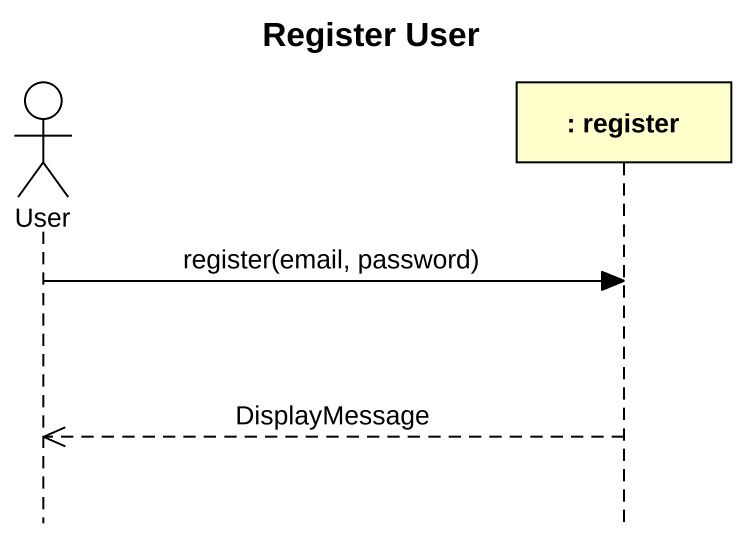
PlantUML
@startuml
title Register User
hide footbox
actor User
participant ": register" as register

User -> register : register(email, password)
register -->> User : DisplayMessage
@enduml
